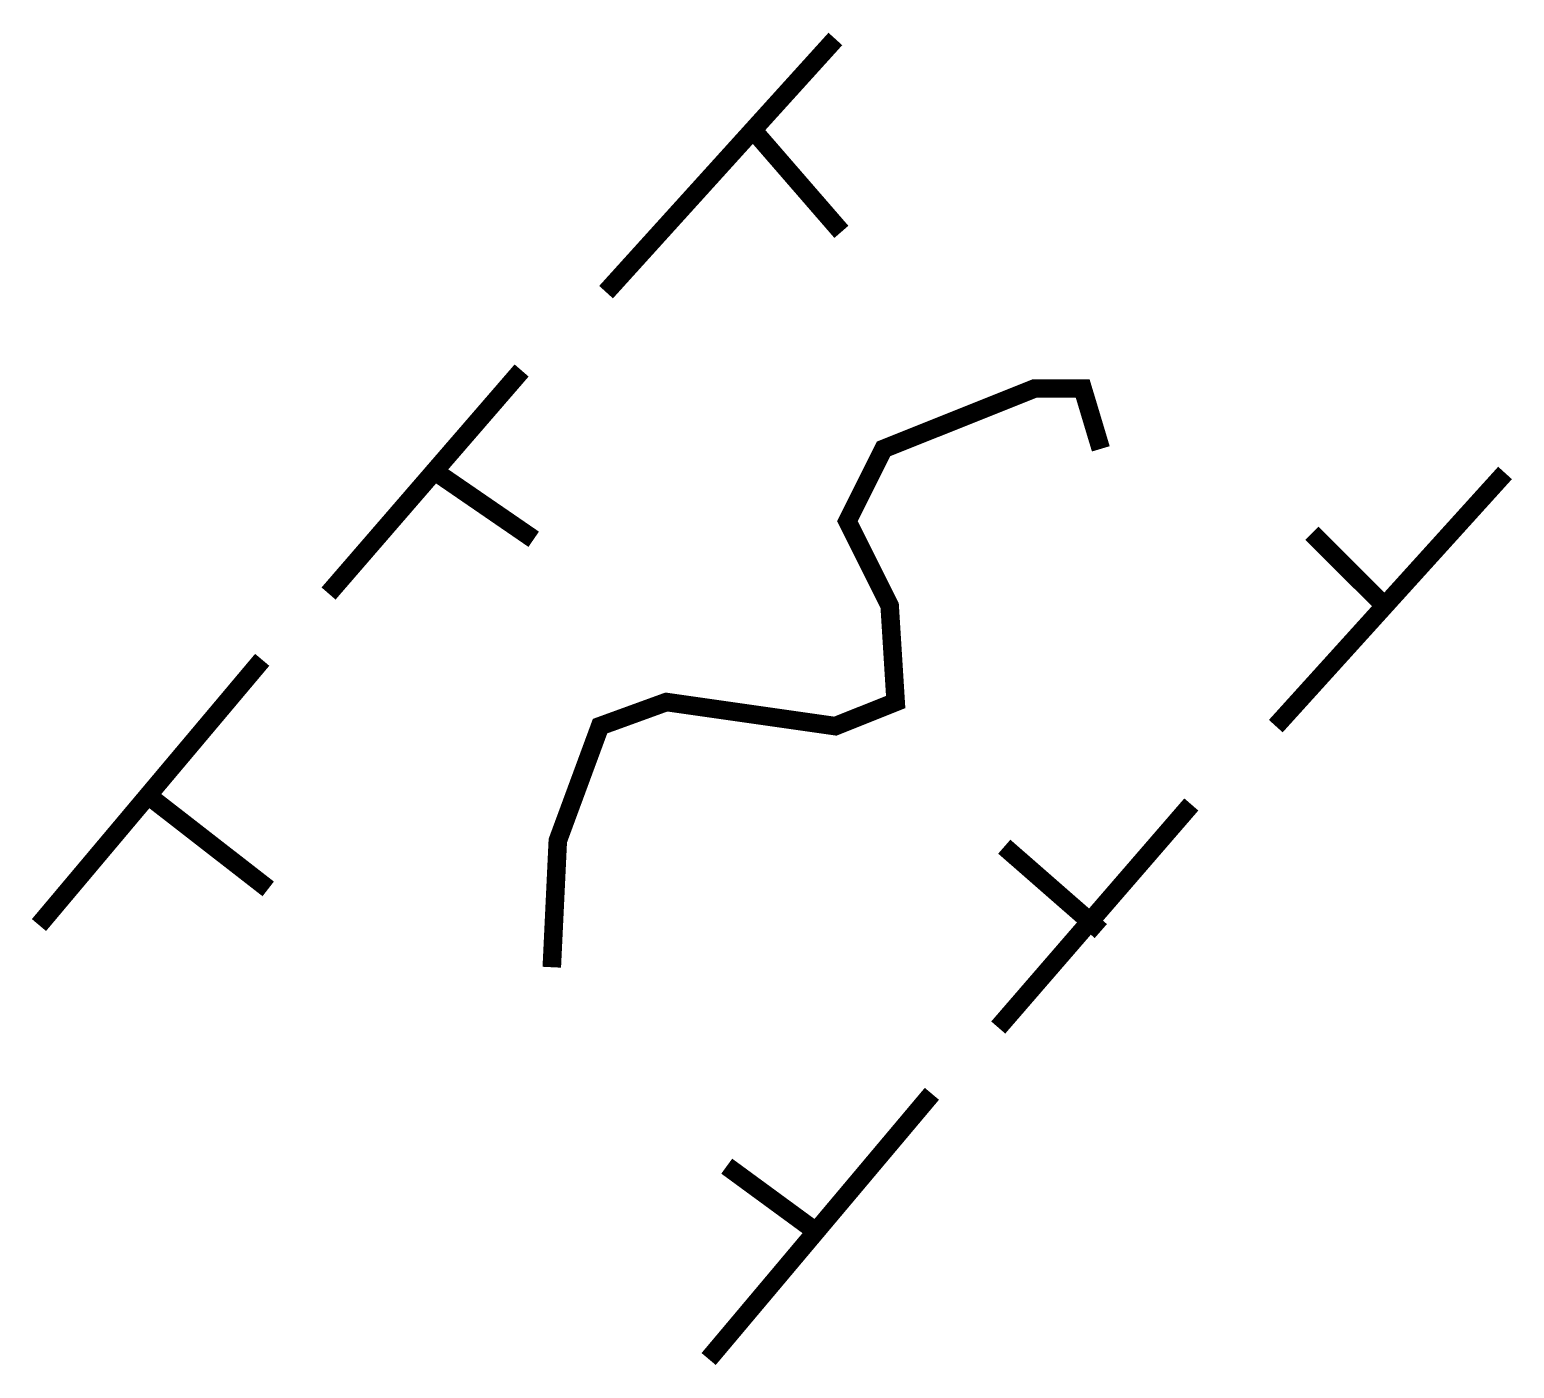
# Model space of a CAD drawing. Extents: x -0.02 to 8, y 0.03 to 7.25.
import ezdxf

# ---------------------------------------------------------------- set-up
doc = ezdxf.new("R2010")
doc.units = 0
doc.header["$MEASUREMENT"] = 0
doc.layers.get('0').update_dxf_attribs({"linetype": 'CONTINUOUS'})

msp = doc.modelspace()

# ---------------------------------------------------------------- linework, layer by layer
at = {"const_width": 0.1}
for points in [[(3.0933, 5.8385), (4.3308, 7.2044)], [(4.3633, 6.1637), (3.8861, 6.7136)], [(1.5954, 4.2124), (2.6374, 5.4157)], [(2.8003, 2.1961), (2.8328, 2.879), (3.0608, 3.4969), (3.419, 3.627), (4.3308, 3.4969), (4.6564, 3.627), (4.6238, 4.1474), (4.3959, 4.6027), (4.5913, 4.9929), (5.4054, 5.3182), (5.6659, 5.3182), (5.7636, 4.9929)], [(2.7026, 4.5051), (2.1672, 4.8727)], [(6.708, 3.4969), (7.9454, 4.8628)], [(6.9033, 4.5376), (7.2957, 4.1457)], [(0.0323, 2.4237), (1.2372, 3.8547)], [(1.2697, 2.6188), (0.6209, 3.1228)], [(5.21, 1.8708), (6.2521, 3.0742)], [(5.2426, 2.8465), (5.7636, 2.3912)], [(3.6469, 0.0822), (4.8518, 1.5131)], [(3.7446, 1.1228), (4.2331, 0.7651)]]:
    msp.add_lwpolyline(points, dxfattribs=at)

doc.saveas('drawing.dxf')
